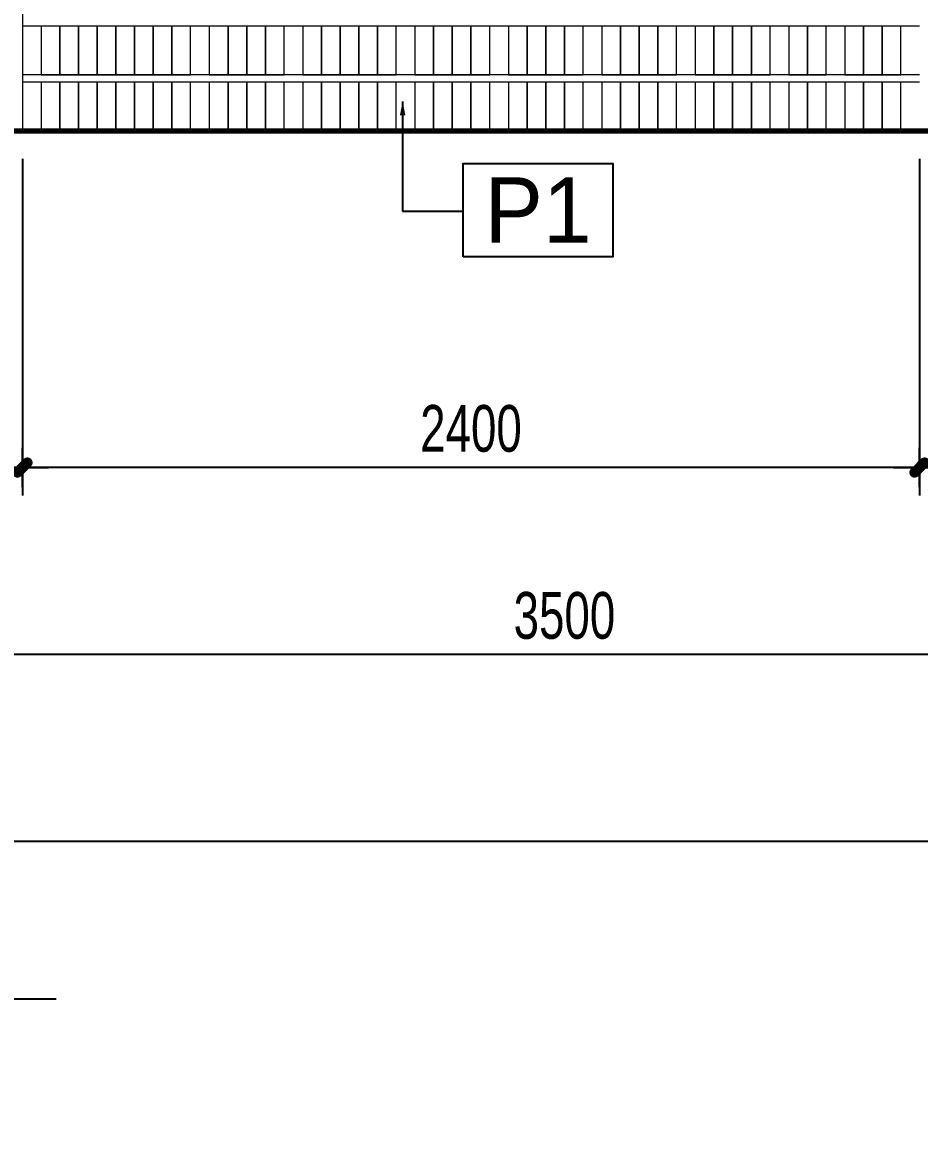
# Model space of a CAD drawing. Header units: inches. Extents: x 88947 to 296847, y 35049 to 161062.
# Drawn here: x 165861 to 168261, y 102668 to 105668 of the extents above; entities that cross this region are included whole.
import ezdxf
from ezdxf.enums import TextEntityAlignment as Align

# ---------------------------------------------------------------- set-up
doc = ezdxf.new("R2010")
doc.units = ezdxf.units.IN
doc.header["$MEASUREMENT"] = 0
doc.header["$PDMODE"] = 1
doc.linetypes.add('ACAD_ISO03W100', pattern=[30, 12, -18])
doc.linetypes.add('CENTER', pattern=[50.8, 31.75, -6.35, 6.35, -6.35])
for name, color, linetype, lineweight in [('A-Dims', 145, 'Continuous', 25), ('DIM', 7, 'Continuous', 25), ('GHICHU', 40, 'Continuous', 18), ('HACTH', 8, 'Continuous', 5), ('KHUNG 1', 6, 'Continuous', 70), ('KY HIEU', 4, 'Continuous', 25), ('NTHAY2', 51, 'Continuous', 25), ('THAY', 3, 'Continuous', 18), ('TRUC', 252, 'ACAD_ISO03W100', 13)]:
    doc.layers.add(name, color=color, linetype=linetype, lineweight=lineweight)
doc.styles.add('FRANKO', font='VFRANKO.TTF')
doc.styles.add('VHELVEN', font='VHELVEN.TTF')
doc.styles.add('VNI-HELVE-CONDENSE', font='VNARIAL.TTF', dxfattribs={"width": 0.7})
doc.dimstyles.new('TAS-100', dxfattribs={"dimscale": 50, "dimtxt": 2.5, "dimasz": 0.7, "dimexe": 1.5, "dimexo": 1.5, "dimgap": 0.8, "dimtad": 1, "dimdec": 0, "dimzin": 3, "dimdsep": 46, "dimtxsty": 'VNI-HELVE-CONDENSE', "dimblk": 'TICK', "dimcen": 2.5, "dimclrt": 71, "dimazin": 2, "dimtfac": 0.75, "dimtdec": 0, "dimtix": 1, "dimtmove": 2, "dimatfit": 2, "dimldrblk": 'TICK123', "dimfxl": 1.5, "dimtolj": 1, "dimtzin": 0, "dimarcsym": 0})
doc.dimstyles.new('TAS-50', dxfattribs={"dimscale": 25, "dimtxt": 2.5, "dimasz": 0.7, "dimexe": 1.5, "dimexo": 1.5, "dimgap": 0.8, "dimtad": 1, "dimdec": 0, "dimzin": 3, "dimdsep": 46, "dimtxsty": 'VNI-HELVE-CONDENSE', "dimblk": 'TICK', "dimcen": 2.5, "dimclrt": 71, "dimazin": 2, "dimtfac": 0.75, "dimtdec": 0, "dimtix": 1, "dimtmove": 2, "dimatfit": 2, "dimldrblk": 'TICK123', "dimfxl": 1.5, "dimtolj": 1, "dimtzin": 0, "dimarcsym": 0})

# ---------------------------------------------------------------- blocks, each defined once
blk = doc.blocks.new('TICK')
at = {"layer": 'A-Dims', "color": 1}
for p, q in [((0, 1.5), (0, -1.5)), ((-2, 0), (2, 0))]:
    blk.add_line(p, q, dxfattribs=at)
at = {"layer": 'A-Dims', "color": 1, "const_width": 0.788}
blk.add_lwpolyline([(-0.334, -0.349), (0.383, 0.378)], dxfattribs=at)
at = {"layer": 'A-Dims', "color": 1, "const_width": 0.394}
for points in [[(0.244, 0.517, -0.414214), (0.523, 0.517, -1)], [(0.523, 0.517, -0.414214), (0.523, 0.238, -1)], [(-0.473, -0.21, 0.414214), (-0.473, -0.488, 1)], [(-0.473, -0.488, 0.414214), (-0.195, -0.488, 1)]]:
    blk.add_lwpolyline(points, format="xyb", dxfattribs=at)
blk = doc.blocks.new('*D894')
at = {"layer": 'Defpoints', "color": 0}
for p in [(165561.3, 105378.1), (169061.3, 105378.1), (165561.3, 103978.1)]:
    blk.add_point(p, dxfattribs=at)
at = {"layer": 'DIM', "color": 0, "lineweight": -2}
for p, q in [((165561.3, 105303.1), (165561.3, 103903.1)), ((169061.3, 105303.1), (169061.3, 103903.1)), ((169026.3, 103978.1), (165596.3, 103978.1))]:
    blk.add_line(p, q, dxfattribs=at)
at = {"layer": 'DIM', "color": 0, "lineweight": -2, "xscale": 35, "yscale": 35, "zscale": 35, "rotation": 180}
blk.add_blockref('TICK', (165561.3, 103978.1), dxfattribs=at)
at = {"layer": 'DIM', "color": 0, "lineweight": -2, "xscale": 35, "yscale": 35, "zscale": 35}
blk.add_blockref('TICK', (169061.3, 103978.1), dxfattribs=at)
at = {"layer": 'DIM', "color": 71, "insert": (167311.3, 104082), "char_height": 125, "attachment_point": 5, "style": 'VNI-HELVE-CONDENSE'}
blk.add_mtext('\\A1;3500', dxfattribs=at)
blk = doc.blocks.new('TICK123')
at = {"layer": 'A-Dims', "color": 1}
blk.add_lwpolyline([(0.046, 0, 0, 0.84, 0), (-2.111, 0, 8.4, 8.4, 0)], format="xyseb", dxfattribs=at)
blk = doc.blocks.new('*D899')
at = {"layer": 'Defpoints', "color": 0}
for p in [(156661.3, 105378.1), (169061.3, 105378.1), (156661.3, 103478.1)]:
    blk.add_point(p, dxfattribs=at)
at = {"layer": 'DIM', "color": 0, "lineweight": -2}
for p, q in [((156661.3, 105303.1), (156661.3, 103403.1)), ((169061.3, 105303.1), (169061.3, 103403.1)), ((169026.3, 103478.1), (156696.3, 103478.1))]:
    blk.add_line(p, q, dxfattribs=at)
at = {"layer": 'DIM', "color": 0, "lineweight": -2, "xscale": 35, "yscale": 35, "zscale": 35, "rotation": 180}
blk.add_blockref('TICK', (156661.3, 103478.1), dxfattribs=at)
at = {"layer": 'DIM', "color": 0, "lineweight": -2, "xscale": 35, "yscale": 35, "zscale": 35}
blk.add_blockref('TICK', (169061.3, 103478.1), dxfattribs=at)
at = {"layer": 'DIM', "color": 71, "insert": (162861.3, 103581.9), "char_height": 125, "attachment_point": 5, "style": 'VNI-HELVE-CONDENSE'}
blk.add_mtext('\\A1;12400', dxfattribs=at)
blk = doc.blocks.new('*D901')
at = {"layer": 'Defpoints', "color": 0}
for p in [(168261.3, 105378.1), (168661.3, 105378.1), (168261.3, 104478.1)]:
    blk.add_point(p, dxfattribs=at)
at = {"layer": 'DIM', "color": 0, "lineweight": -2}
for p, q in [((168261.3, 105303.1), (168261.3, 104403.1)), ((168661.3, 105303.1), (168661.3, 104403.1)), ((168626.3, 104478.1), (168296.3, 104478.1))]:
    blk.add_line(p, q, dxfattribs=at)
at = {"layer": 'DIM', "color": 0, "lineweight": -2, "xscale": 35, "yscale": 35, "zscale": 35, "rotation": 180}
blk.add_blockref('TICK', (168261.3, 104478.1), dxfattribs=at)
at = {"layer": 'DIM', "color": 0, "lineweight": -2, "xscale": 35, "yscale": 35, "zscale": 35}
blk.add_blockref('TICK', (168661.3, 104478.1), dxfattribs=at)
at = {"layer": 'DIM', "color": 71, "insert": (168461.3, 104581.9), "char_height": 125, "attachment_point": 5, "style": 'VNI-HELVE-CONDENSE'}
blk.add_mtext('\\A1;400', dxfattribs=at)
blk = doc.blocks.new('*D902')
at = {"layer": 'Defpoints', "color": 0}
for p in [(165861.3, 105378.1), (168261.3, 105378.1), (165861.3, 104478.1)]:
    blk.add_point(p, dxfattribs=at)
at = {"layer": 'DIM', "color": 0, "lineweight": -2}
for p, q in [((165861.3, 105303.1), (165861.3, 104403.1)), ((168261.3, 105303.1), (168261.3, 104403.1)), ((168226.3, 104478.1), (165896.3, 104478.1))]:
    blk.add_line(p, q, dxfattribs=at)
at = {"layer": 'DIM', "color": 0, "lineweight": -2, "xscale": 35, "yscale": 35, "zscale": 35, "rotation": 180}
blk.add_blockref('TICK', (165861.3, 104478.1), dxfattribs=at)
at = {"layer": 'DIM', "color": 0, "lineweight": -2, "xscale": 35, "yscale": 35, "zscale": 35}
blk.add_blockref('TICK', (168261.3, 104478.1), dxfattribs=at)
at = {"layer": 'DIM', "color": 71, "insert": (167061.3, 104581.9), "char_height": 125, "attachment_point": 5, "style": 'VNI-HELVE-CONDENSE'}
blk.add_mtext('\\A1;2400', dxfattribs=at)
blk = doc.blocks.new('*D903')
at = {"layer": 'Defpoints', "color": 0}
for p in [(165461.3, 105378.1), (165861.3, 105378.1), (165461.3, 104478.1)]:
    blk.add_point(p, dxfattribs=at)
at = {"layer": 'DIM', "color": 0, "lineweight": -2}
for p, q in [((165461.3, 105303.1), (165461.3, 104403.1)), ((165861.3, 105303.1), (165861.3, 104403.1)), ((165826.3, 104478.1), (165496.3, 104478.1))]:
    blk.add_line(p, q, dxfattribs=at)
at = {"layer": 'DIM', "color": 0, "lineweight": -2, "xscale": 35, "yscale": 35, "zscale": 35, "rotation": 180}
blk.add_blockref('TICK', (165461.3, 104478.1), dxfattribs=at)
at = {"layer": 'DIM', "color": 0, "lineweight": -2, "xscale": 35, "yscale": 35, "zscale": 35}
blk.add_blockref('TICK', (165861.3, 104478.1), dxfattribs=at)
at = {"layer": 'DIM', "color": 71, "insert": (165661.3, 104581.9), "char_height": 125, "attachment_point": 5, "style": 'VNI-HELVE-CONDENSE'}
blk.add_mtext('\\A1;400', dxfattribs=at)
blk = doc.blocks.new('TRUCCOT')
for p, q in [((0, -140), (0, 0)), ((-250, -390), (-390, -390)), ((250, -390), (390, -390)), ((0, -640), (0, -780))]:
    blk.add_line(p, q)
blk.add_circle((0, -390), 250)
at = {"layer": 'GHICHU', "style": 'VHELVEN'}
blk.add_attdef('TRUC', text='', height=280, dxfattribs=at).set_placement((0, -390), align=Align.MIDDLE_CENTER)
blk = doc.blocks.new('syb-floor')
at = {"linetype": 'Continuous'}
blk.add_lwpolyline([(-4.786, -2.5), (-4.786, 2.5), (3.216, 2.5), (3.216, -2.5)], close=True, dxfattribs=at)
blk.add_attdef('SYB-FLOOR', text='', height=2.5, dxfattribs=at).set_placement((-0.785, 0), align=Align.MIDDLE_CENTER)
blk = doc.blocks.new('*D3898')
at = {"layer": 'Defpoints', "color": 0}
for p in [(165561.3, 105378.1), (169061.3, 105378.1), (165561.3, 103978.1)]:
    blk.add_point(p, dxfattribs=at)
at = {"layer": 'DIM', "color": 0, "lineweight": -2}
for p, q in [((165561.3, 105303.1), (165561.3, 103903.1)), ((169061.3, 105303.1), (169061.3, 103903.1)), ((169026.3, 103978.1), (165596.3, 103978.1))]:
    blk.add_line(p, q, dxfattribs=at)
at = {"layer": 'DIM', "color": 0, "lineweight": -2, "xscale": 35, "yscale": 35, "zscale": 35, "rotation": 180}
blk.add_blockref('TICK', (165561.3, 103978.1), dxfattribs=at)
at = {"layer": 'DIM', "color": 0, "lineweight": -2, "xscale": 35, "yscale": 35, "zscale": 35}
blk.add_blockref('TICK', (169061.3, 103978.1), dxfattribs=at)
at = {"layer": 'DIM', "color": 71, "insert": (167311.3, 104082), "char_height": 125, "attachment_point": 5, "style": 'VNI-HELVE-CONDENSE'}
blk.add_mtext('\\A1;3500', dxfattribs=at)
blk = doc.blocks.new('*D3903')
at = {"layer": 'Defpoints', "color": 0}
for p in [(156661.3, 105378.1), (169061.3, 105378.1), (156661.3, 103478.1)]:
    blk.add_point(p, dxfattribs=at)
at = {"layer": 'DIM', "color": 0, "lineweight": -2}
for p, q in [((156661.3, 105303.1), (156661.3, 103403.1)), ((169061.3, 105303.1), (169061.3, 103403.1)), ((169026.3, 103478.1), (156696.3, 103478.1))]:
    blk.add_line(p, q, dxfattribs=at)
at = {"layer": 'DIM', "color": 0, "lineweight": -2, "xscale": 35, "yscale": 35, "zscale": 35, "rotation": 180}
blk.add_blockref('TICK', (156661.3, 103478.1), dxfattribs=at)
at = {"layer": 'DIM', "color": 0, "lineweight": -2, "xscale": 35, "yscale": 35, "zscale": 35}
blk.add_blockref('TICK', (169061.3, 103478.1), dxfattribs=at)
at = {"layer": 'DIM', "color": 71, "insert": (162861.3, 103581.9), "char_height": 125, "attachment_point": 5, "style": 'VNI-HELVE-CONDENSE'}
blk.add_mtext('\\A1;12400', dxfattribs=at)
blk = doc.blocks.new('*D3905')
at = {"layer": 'Defpoints', "color": 0}
for p in [(168261.3, 105378.1), (168661.3, 105378.1), (168261.3, 104478.1)]:
    blk.add_point(p, dxfattribs=at)
at = {"layer": 'DIM', "color": 0, "lineweight": -2}
for p, q in [((168261.3, 105303.1), (168261.3, 104403.1)), ((168661.3, 105303.1), (168661.3, 104403.1)), ((168626.3, 104478.1), (168296.3, 104478.1))]:
    blk.add_line(p, q, dxfattribs=at)
at = {"layer": 'DIM', "color": 0, "lineweight": -2, "xscale": 35, "yscale": 35, "zscale": 35, "rotation": 180}
blk.add_blockref('TICK', (168261.3, 104478.1), dxfattribs=at)
at = {"layer": 'DIM', "color": 0, "lineweight": -2, "xscale": 35, "yscale": 35, "zscale": 35}
blk.add_blockref('TICK', (168661.3, 104478.1), dxfattribs=at)
at = {"layer": 'DIM', "color": 71, "insert": (168461.3, 104581.9), "char_height": 125, "attachment_point": 5, "style": 'VNI-HELVE-CONDENSE'}
blk.add_mtext('\\A1;400', dxfattribs=at)
blk = doc.blocks.new('*D3906')
at = {"layer": 'Defpoints', "color": 0}
for p in [(165861.3, 105378.1), (168261.3, 105378.1), (165861.3, 104478.1)]:
    blk.add_point(p, dxfattribs=at)
at = {"layer": 'DIM', "color": 0, "lineweight": -2}
for p, q in [((165861.3, 105303.1), (165861.3, 104403.1)), ((168261.3, 105303.1), (168261.3, 104403.1)), ((168226.3, 104478.1), (165896.3, 104478.1))]:
    blk.add_line(p, q, dxfattribs=at)
at = {"layer": 'DIM', "color": 0, "lineweight": -2, "xscale": 35, "yscale": 35, "zscale": 35, "rotation": 180}
blk.add_blockref('TICK', (165861.3, 104478.1), dxfattribs=at)
at = {"layer": 'DIM', "color": 0, "lineweight": -2, "xscale": 35, "yscale": 35, "zscale": 35}
blk.add_blockref('TICK', (168261.3, 104478.1), dxfattribs=at)
at = {"layer": 'DIM', "color": 71, "insert": (167061.3, 104581.9), "char_height": 125, "attachment_point": 5, "style": 'VNI-HELVE-CONDENSE'}
blk.add_mtext('\\A1;2400', dxfattribs=at)
blk = doc.blocks.new('*D3907')
at = {"layer": 'Defpoints', "color": 0}
for p in [(165461.3, 105378.1), (165861.3, 105378.1), (165461.3, 104478.1)]:
    blk.add_point(p, dxfattribs=at)
at = {"layer": 'DIM', "color": 0, "lineweight": -2}
for p, q in [((165461.3, 105303.1), (165461.3, 104403.1)), ((165861.3, 105303.1), (165861.3, 104403.1)), ((165826.3, 104478.1), (165496.3, 104478.1))]:
    blk.add_line(p, q, dxfattribs=at)
at = {"layer": 'DIM', "color": 0, "lineweight": -2, "xscale": 35, "yscale": 35, "zscale": 35, "rotation": 180}
blk.add_blockref('TICK', (165461.3, 104478.1), dxfattribs=at)
at = {"layer": 'DIM', "color": 0, "lineweight": -2, "xscale": 35, "yscale": 35, "zscale": 35}
blk.add_blockref('TICK', (165861.3, 104478.1), dxfattribs=at)
at = {"layer": 'DIM', "color": 71, "insert": (165661.3, 104581.9), "char_height": 125, "attachment_point": 5, "style": 'VNI-HELVE-CONDENSE'}
blk.add_mtext('\\A1;400', dxfattribs=at)

msp = doc.modelspace()

# ---------------------------------------------------------------- linework, layer by layer
at = {"layer": 'HACTH'}
for points in [[(165911.3, 105658.1), (165911.3, 105528.1), (165961.3, 105528.1), (165961.3, 105658.1)], [(165911.3, 105658.1), (165911.3, 105528.1), (165961.3, 105528.1), (165961.3, 105658.1)], [(165961.3, 105658.1), (165961.3, 105528.1), (166011.3, 105528.1), (166011.3, 105658.1)], [(165961.3, 105658.1), (165961.3, 105528.1), (166011.3, 105528.1), (166011.3, 105658.1)], [(166011.3, 105658.1), (166011.3, 105528.1), (166061.3, 105528.1), (166061.3, 105658.1)], [(166011.3, 105658.1), (166011.3, 105528.1), (166061.3, 105528.1), (166061.3, 105658.1)], [(166061.3, 105658.1), (166061.3, 105528.1), (166111.3, 105528.1), (166111.3, 105658.1)], [(166061.3, 105658.1), (166061.3, 105528.1), (166111.3, 105528.1), (166111.3, 105658.1)], [(166111.3, 105658.1), (166111.3, 105528.1), (166161.3, 105528.1), (166161.3, 105658.1)], [(166111.3, 105658.1), (166111.3, 105528.1), (166161.3, 105528.1), (166161.3, 105658.1)], [(166161.3, 105658.1), (166161.3, 105528.1), (166211.3, 105528.1), (166211.3, 105658.1)], [(166161.3, 105658.1), (166161.3, 105528.1), (166211.3, 105528.1), (166211.3, 105658.1)], [(166211.3, 105658.1), (166211.3, 105528.1), (166261.3, 105528.1), (166261.3, 105658.1)], [(166211.3, 105658.1), (166211.3, 105528.1), (166261.3, 105528.1), (166261.3, 105658.1)], [(166261.3, 105658.1), (166261.3, 105528.1), (166311.3, 105528.1), (166311.3, 105658.1)], [(166261.3, 105658.1), (166261.3, 105528.1), (166311.3, 105528.1), (166311.3, 105658.1)], [(166361.3, 105658.1), (166361.3, 105528.1), (166411.3, 105528.1), (166411.3, 105658.1)], [(166361.3, 105658.1), (166361.3, 105528.1), (166411.3, 105528.1), (166411.3, 105658.1)], [(166411.3, 105658.1), (166411.3, 105528.1), (166461.3, 105528.1), (166461.3, 105658.1)], [(166411.3, 105658.1), (166411.3, 105528.1), (166461.3, 105528.1), (166461.3, 105658.1)], [(166461.3, 105658.1), (166461.3, 105528.1), (166511.3, 105528.1), (166511.3, 105658.1)], [(166461.3, 105658.1), (166461.3, 105528.1), (166511.3, 105528.1), (166511.3, 105658.1)], [(166511.3, 105658.1), (166511.3, 105528.1), (166561.3, 105528.1), (166561.3, 105658.1)], [(166511.3, 105658.1), (166511.3, 105528.1), (166561.3, 105528.1), (166561.3, 105658.1)], [(166611.3, 105658.1), (166611.3, 105528.1), (166661.3, 105528.1), (166661.3, 105658.1)], [(166611.3, 105658.1), (166611.3, 105528.1), (166661.3, 105528.1), (166661.3, 105658.1)], [(166661.3, 105658.1), (166661.3, 105528.1), (166711.3, 105528.1), (166711.3, 105658.1)], [(166661.3, 105658.1), (166661.3, 105528.1), (166711.3, 105528.1), (166711.3, 105658.1)], [(166711.3, 105658.1), (166711.3, 105528.1), (166761.3, 105528.1), (166761.3, 105658.1)], [(166711.3, 105658.1), (166711.3, 105528.1), (166761.3, 105528.1), (166761.3, 105658.1)], [(166761.3, 105658.1), (166761.3, 105528.1), (166811.3, 105528.1), (166811.3, 105658.1)], [(166761.3, 105658.1), (166761.3, 105528.1), (166811.3, 105528.1), (166811.3, 105658.1)], [(166811.3, 105658.1), (166811.3, 105528.1), (166861.3, 105528.1), (166861.3, 105658.1)], [(166811.3, 105658.1), (166811.3, 105528.1), (166861.3, 105528.1), (166861.3, 105658.1)], [(166911.3, 105658.1), (166911.3, 105528.1), (166961.3, 105528.1), (166961.3, 105658.1)], [(166911.3, 105658.1), (166911.3, 105528.1), (166961.3, 105528.1), (166961.3, 105658.1)], [(166961.3, 105658.1), (166961.3, 105528.1), (167011.3, 105528.1), (167011.3, 105658.1)], [(166961.3, 105658.1), (166961.3, 105528.1), (167011.3, 105528.1), (167011.3, 105658.1)], [(167011.3, 105658.1), (167011.3, 105528.1), (167061.3, 105528.1), (167061.3, 105658.1)], [(167011.3, 105658.1), (167011.3, 105528.1), (167061.3, 105528.1), (167061.3, 105658.1)], [(167061.3, 105658.1), (167061.3, 105528.1), (167111.3, 105528.1), (167111.3, 105658.1)], [(167061.3, 105658.1), (167061.3, 105528.1), (167111.3, 105528.1), (167111.3, 105658.1)], [(167161.3, 105658.1), (167161.3, 105528.1), (167211.3, 105528.1), (167211.3, 105658.1)], [(167161.3, 105658.1), (167161.3, 105528.1), (167211.3, 105528.1), (167211.3, 105658.1)], [(167211.3, 105658.1), (167211.3, 105528.1), (167261.3, 105528.1), (167261.3, 105658.1)], [(167211.3, 105658.1), (167211.3, 105528.1), (167261.3, 105528.1), (167261.3, 105658.1)], [(167261.3, 105658.1), (167261.3, 105528.1), (167311.3, 105528.1), (167311.3, 105658.1)], [(167261.3, 105658.1), (167261.3, 105528.1), (167311.3, 105528.1), (167311.3, 105658.1)], [(167311.3, 105658.1), (167311.3, 105528.1), (167361.3, 105528.1), (167361.3, 105658.1)], [(167311.3, 105658.1), (167311.3, 105528.1), (167361.3, 105528.1), (167361.3, 105658.1)], [(167411.3, 105658.1), (167411.3, 105528.1), (167461.3, 105528.1), (167461.3, 105658.1)], [(167411.3, 105658.1), (167411.3, 105528.1), (167461.3, 105528.1), (167461.3, 105658.1)], [(167461.3, 105658.1), (167461.3, 105528.1), (167511.3, 105528.1), (167511.3, 105658.1)], [(167461.3, 105658.1), (167461.3, 105528.1), (167511.3, 105528.1), (167511.3, 105658.1)], [(167511.3, 105658.1), (167511.3, 105528.1), (167561.3, 105528.1), (167561.3, 105658.1)], [(167511.3, 105658.1), (167511.3, 105528.1), (167561.3, 105528.1), (167561.3, 105658.1)], [(167561.3, 105658.1), (167561.3, 105528.1), (167611.3, 105528.1), (167611.3, 105658.1)], [(167561.3, 105658.1), (167561.3, 105528.1), (167611.3, 105528.1), (167611.3, 105658.1)], [(167661.3, 105658.1), (167661.3, 105528.1), (167711.3, 105528.1), (167711.3, 105658.1)], [(167661.3, 105658.1), (167661.3, 105528.1), (167711.3, 105528.1), (167711.3, 105658.1)], [(167711.3, 105658.1), (167711.3, 105528.1), (167761.3, 105528.1), (167761.3, 105658.1)], [(167711.3, 105658.1), (167711.3, 105528.1), (167761.3, 105528.1), (167761.3, 105658.1)], [(167761.3, 105658.1), (167761.3, 105528.1), (167811.3, 105528.1), (167811.3, 105658.1)], [(167761.3, 105658.1), (167761.3, 105528.1), (167811.3, 105528.1), (167811.3, 105658.1)], [(167811.3, 105658.1), (167811.3, 105528.1), (167861.3, 105528.1), (167861.3, 105658.1)], [(167811.3, 105658.1), (167811.3, 105528.1), (167861.3, 105528.1), (167861.3, 105658.1)], [(167911.3, 105658.1), (167911.3, 105528.1), (167961.3, 105528.1), (167961.3, 105658.1)], [(167911.3, 105658.1), (167911.3, 105528.1), (167961.3, 105528.1), (167961.3, 105658.1)], [(167961.3, 105658.1), (167961.3, 105528.1), (168011.3, 105528.1), (168011.3, 105658.1)], [(167961.3, 105658.1), (167961.3, 105528.1), (168011.3, 105528.1), (168011.3, 105658.1)], [(168061.3, 105658.1), (168061.3, 105528.1), (168111.3, 105528.1), (168111.3, 105658.1)], [(168061.3, 105658.1), (168061.3, 105528.1), (168111.3, 105528.1), (168111.3, 105658.1)], [(168111.3, 105658.1), (168111.3, 105528.1), (168161.3, 105528.1), (168161.3, 105658.1)], [(168111.3, 105658.1), (168111.3, 105528.1), (168161.3, 105528.1), (168161.3, 105658.1)], [(168161.3, 105658.1), (168161.3, 105528.1), (168211.3, 105528.1), (168211.3, 105658.1)], [(168161.3, 105658.1), (168161.3, 105528.1), (168211.3, 105528.1), (168211.3, 105658.1)], [(165911.3, 105508.1), (165911.3, 105378.1), (165961.3, 105378.1), (165961.3, 105508.1)], [(165911.3, 105508.1), (165911.3, 105378.1), (165961.3, 105378.1), (165961.3, 105508.1)], [(165961.3, 105508.1), (165961.3, 105378.1), (166011.3, 105378.1), (166011.3, 105508.1)], [(165961.3, 105508.1), (165961.3, 105378.1), (166011.3, 105378.1), (166011.3, 105508.1)], [(166011.3, 105508.1), (166011.3, 105378.1), (166061.3, 105378.1), (166061.3, 105508.1)], [(166011.3, 105508.1), (166011.3, 105378.1), (166061.3, 105378.1), (166061.3, 105508.1)], [(166061.3, 105508.1), (166061.3, 105378.1), (166111.3, 105378.1), (166111.3, 105508.1)], [(166061.3, 105508.1), (166061.3, 105378.1), (166111.3, 105378.1), (166111.3, 105508.1)], [(166111.3, 105508.1), (166111.3, 105378.1), (166161.3, 105378.1), (166161.3, 105508.1)], [(166111.3, 105508.1), (166111.3, 105378.1), (166161.3, 105378.1), (166161.3, 105508.1)], [(166161.3, 105508.1), (166161.3, 105378.1), (166211.3, 105378.1), (166211.3, 105508.1)], [(166161.3, 105508.1), (166161.3, 105378.1), (166211.3, 105378.1), (166211.3, 105508.1)], [(166211.3, 105508.1), (166211.3, 105378.1), (166261.3, 105378.1), (166261.3, 105508.1)], [(166211.3, 105508.1), (166211.3, 105378.1), (166261.3, 105378.1), (166261.3, 105508.1)], [(166261.3, 105508.1), (166261.3, 105378.1), (166311.3, 105378.1), (166311.3, 105508.1)], [(166261.3, 105508.1), (166261.3, 105378.1), (166311.3, 105378.1), (166311.3, 105508.1)], [(166361.3, 105508.1), (166361.3, 105378.1), (166411.3, 105378.1), (166411.3, 105508.1)], [(166361.3, 105508.1), (166361.3, 105378.1), (166411.3, 105378.1), (166411.3, 105508.1)], [(166411.3, 105508.1), (166411.3, 105378.1), (166461.3, 105378.1), (166461.3, 105508.1)], [(166411.3, 105508.1), (166411.3, 105378.1), (166461.3, 105378.1), (166461.3, 105508.1)], [(166461.3, 105508.1), (166461.3, 105378.1), (166511.3, 105378.1), (166511.3, 105508.1)], [(166461.3, 105508.1), (166461.3, 105378.1), (166511.3, 105378.1), (166511.3, 105508.1)], [(166511.3, 105508.1), (166511.3, 105378.1), (166561.3, 105378.1), (166561.3, 105508.1)], [(166511.3, 105508.1), (166511.3, 105378.1), (166561.3, 105378.1), (166561.3, 105508.1)], [(166611.3, 105508.1), (166611.3, 105378.1), (166661.3, 105378.1), (166661.3, 105508.1)], [(166611.3, 105508.1), (166611.3, 105378.1), (166661.3, 105378.1), (166661.3, 105508.1)], [(166661.3, 105508.1), (166661.3, 105378.1), (166711.3, 105378.1), (166711.3, 105508.1)], [(166661.3, 105508.1), (166661.3, 105378.1), (166711.3, 105378.1), (166711.3, 105508.1)], [(166711.3, 105508.1), (166711.3, 105378.1), (166761.3, 105378.1), (166761.3, 105508.1)], [(166711.3, 105508.1), (166711.3, 105378.1), (166761.3, 105378.1), (166761.3, 105508.1)], [(166761.3, 105508.1), (166761.3, 105378.1), (166811.3, 105378.1), (166811.3, 105508.1)], [(166761.3, 105508.1), (166761.3, 105378.1), (166811.3, 105378.1), (166811.3, 105508.1)], [(166811.3, 105508.1), (166811.3, 105378.1), (166861.3, 105378.1), (166861.3, 105508.1)], [(166811.3, 105508.1), (166811.3, 105378.1), (166861.3, 105378.1), (166861.3, 105508.1)], [(166911.3, 105508.1), (166911.3, 105378.1), (166961.3, 105378.1), (166961.3, 105508.1)], [(166911.3, 105508.1), (166911.3, 105378.1), (166961.3, 105378.1), (166961.3, 105508.1)], [(166961.3, 105508.1), (166961.3, 105378.1), (167011.3, 105378.1), (167011.3, 105508.1)], [(166961.3, 105508.1), (166961.3, 105378.1), (167011.3, 105378.1), (167011.3, 105508.1)], [(167011.3, 105508.1), (167011.3, 105378.1), (167061.3, 105378.1), (167061.3, 105508.1)], [(167011.3, 105508.1), (167011.3, 105378.1), (167061.3, 105378.1), (167061.3, 105508.1)], [(167061.3, 105508.1), (167061.3, 105378.1), (167111.3, 105378.1), (167111.3, 105508.1)], [(167061.3, 105508.1), (167061.3, 105378.1), (167111.3, 105378.1), (167111.3, 105508.1)], [(167161.3, 105508.1), (167161.3, 105378.1), (167211.3, 105378.1), (167211.3, 105508.1)], [(167161.3, 105508.1), (167161.3, 105378.1), (167211.3, 105378.1), (167211.3, 105508.1)], [(167211.3, 105508.1), (167211.3, 105378.1), (167261.3, 105378.1), (167261.3, 105508.1)], [(167211.3, 105508.1), (167211.3, 105378.1), (167261.3, 105378.1), (167261.3, 105508.1)], [(167261.3, 105508.1), (167261.3, 105378.1), (167311.3, 105378.1), (167311.3, 105508.1)], [(167261.3, 105508.1), (167261.3, 105378.1), (167311.3, 105378.1), (167311.3, 105508.1)], [(167311.3, 105508.1), (167311.3, 105378.1), (167361.3, 105378.1), (167361.3, 105508.1)], [(167311.3, 105508.1), (167311.3, 105378.1), (167361.3, 105378.1), (167361.3, 105508.1)], [(167411.3, 105508.1), (167411.3, 105378.1), (167461.3, 105378.1), (167461.3, 105508.1)], [(167411.3, 105508.1), (167411.3, 105378.1), (167461.3, 105378.1), (167461.3, 105508.1)], [(167461.3, 105508.1), (167461.3, 105378.1), (167511.3, 105378.1), (167511.3, 105508.1)], [(167461.3, 105508.1), (167461.3, 105378.1), (167511.3, 105378.1), (167511.3, 105508.1)], [(167511.3, 105508.1), (167511.3, 105378.1), (167561.3, 105378.1), (167561.3, 105508.1)], [(167511.3, 105508.1), (167511.3, 105378.1), (167561.3, 105378.1), (167561.3, 105508.1)], [(167561.3, 105508.1), (167561.3, 105378.1), (167611.3, 105378.1), (167611.3, 105508.1)], [(167561.3, 105508.1), (167561.3, 105378.1), (167611.3, 105378.1), (167611.3, 105508.1)], [(167661.3, 105508.1), (167661.3, 105378.1), (167711.3, 105378.1), (167711.3, 105508.1)], [(167661.3, 105508.1), (167661.3, 105378.1), (167711.3, 105378.1), (167711.3, 105508.1)], [(167711.3, 105508.1), (167711.3, 105378.1), (167761.3, 105378.1), (167761.3, 105508.1)], [(167711.3, 105508.1), (167711.3, 105378.1), (167761.3, 105378.1), (167761.3, 105508.1)], [(167761.3, 105508.1), (167761.3, 105378.1), (167811.3, 105378.1), (167811.3, 105508.1)], [(167761.3, 105508.1), (167761.3, 105378.1), (167811.3, 105378.1), (167811.3, 105508.1)], [(167811.3, 105508.1), (167811.3, 105378.1), (167861.3, 105378.1), (167861.3, 105508.1)], [(167811.3, 105508.1), (167811.3, 105378.1), (167861.3, 105378.1), (167861.3, 105508.1)], [(167911.3, 105508.1), (167911.3, 105378.1), (167961.3, 105378.1), (167961.3, 105508.1)], [(167911.3, 105508.1), (167911.3, 105378.1), (167961.3, 105378.1), (167961.3, 105508.1)], [(167961.3, 105508.1), (167961.3, 105378.1), (168011.3, 105378.1), (168011.3, 105508.1)], [(167961.3, 105508.1), (167961.3, 105378.1), (168011.3, 105378.1), (168011.3, 105508.1)], [(168061.3, 105508.1), (168061.3, 105378.1), (168111.3, 105378.1), (168111.3, 105508.1)], [(168061.3, 105508.1), (168061.3, 105378.1), (168111.3, 105378.1), (168111.3, 105508.1)], [(168111.3, 105508.1), (168111.3, 105378.1), (168161.3, 105378.1), (168161.3, 105508.1)], [(168111.3, 105508.1), (168111.3, 105378.1), (168161.3, 105378.1), (168161.3, 105508.1)], [(168161.3, 105508.1), (168161.3, 105378.1), (168211.3, 105378.1), (168211.3, 105508.1)], [(168161.3, 105508.1), (168161.3, 105378.1), (168211.3, 105378.1), (168211.3, 105508.1)]]:
    msp.add_lwpolyline(points, close=True, dxfattribs=at)
at = {"layer": 'KHUNG 1'}
msp.add_lwpolyline([(156661.3, 105378.1), (169061.3, 105378.1)], dxfattribs=at)
at = {"layer": 'THAY'}
for points in [[(165861.3, 105828.1), (165861.3, 105378.1), (165461.3, 105378.1), (165461.3, 105828.1)], [(168261.3, 105658.1), (165861.3, 105658.1)], [(168261.3, 105528.1), (165861.3, 105528.1)], [(168261.3, 105508.1), (165861.3, 105508.1)], [(168111.3, 105378.1), (165861.3, 105378.1)]]:
    msp.add_lwpolyline(points, dxfattribs=at)
at = {"layer": 'TRUC', "linetype": 'CENTER', "ltscale": 20}
msp.add_lwpolyline([(172140.9, 105378.1), (154130.4, 105378.1)], dxfattribs=at)

# ---------------------------------------------------------------- block references
at = {"layer": 'DIM'}
ref = msp.add_blockref('TRUCCOT', (165561.3, 103448.1), dxfattribs=dict(at, xscale=-1))
ref.add_attrib('TRUC', '2', dxfattribs={"layer": 'GHICHU', "height": 280, "style": 'FRANKO'}).set_placement((165564.5, 103058.1), align=Align.MIDDLE_CENTER)
ref = msp.add_blockref('TRUCCOT', (165561.3, 103448.1), dxfattribs=dict(at, xscale=-1))
ref.add_attrib('TRUC', '2', dxfattribs={"layer": 'GHICHU', "height": 280, "style": 'FRANKO'}).set_placement((165564.5, 103058.1), align=Align.MIDDLE_CENTER)
at = {"layer": 'KY HIEU'}
ref = msp.add_blockref('syb-floor', (167279.8, 105166.4), dxfattribs=dict(at, xscale=50, yscale=50, zscale=50))
ref.add_attrib('SYB-FLOOR', 'P1', dxfattribs={"layer": '0', "linetype": 'Continuous', "height": 175, "style": 'FRANKO'}).set_placement((167240.6, 105166.4), align=Align.MIDDLE_CENTER)

# ---------------------------------------------------------------- dimensions: what is measured, and where the dimension line sits
at = {"layer": 'DIM'}
for base, p1, p2, picture, middle in [((156661.3, 103478.1), (169061.3, 105378.1), (156661.3, 105378.1), '*D899', (162861.3, 103581.9)), ((156661.3, 103478.1), (169061.3, 105378.1), (156661.3, 105378.1), '*D3903', (162861.3, 103581.9)), ((165461.3, 104478.1), (165861.3, 105378.1), (165461.3, 105378.1), '*D903', (165661.3, 104581.9)), ((165461.3, 104478.1), (165861.3, 105378.1), (165461.3, 105378.1), '*D3907', (165661.3, 104581.9)), ((165561.3, 103978.1), (169061.3, 105378.1), (165561.3, 105378.1), '*D894', (167311.3, 104082)), ((165561.3, 103978.1), (169061.3, 105378.1), (165561.3, 105378.1), '*D3898', (167311.3, 104082)), ((165861.3, 104478.1), (168261.3, 105378.1), (165861.3, 105378.1), '*D902', (167061.3, 104581.9)), ((165861.3, 104478.1), (168261.3, 105378.1), (165861.3, 105378.1), '*D3906', (167061.3, 104581.9)), ((168261.3, 104478.1), (168661.3, 105378.1), (168261.3, 105378.1), '*D901', (168461.3, 104581.9)), ((168261.3, 104478.1), (168661.3, 105378.1), (168261.3, 105378.1), '*D3905', (168461.3, 104581.9))]:
    dim = msp.add_linear_dim(base=base, p1=p1, p2=p2, angle=180, dimstyle='TAS-100', dxfattribs=at)
    dim.commit()
    dim.dimension.update_dxf_attribs({"geometry": picture, "text_midpoint": middle})

# ---------------------------------------------------------------- leaders
at = {"layer": 'NTHAY2'}
msp.add_leader([(166878.5, 105456.5), (166878.5, 105163.6), (167040.5, 105163.6)], dimstyle='TAS-50', override={"dimgap": 0.8, "dimtad": 0}, dxfattribs=at)

doc.saveas('drawing.dxf')
